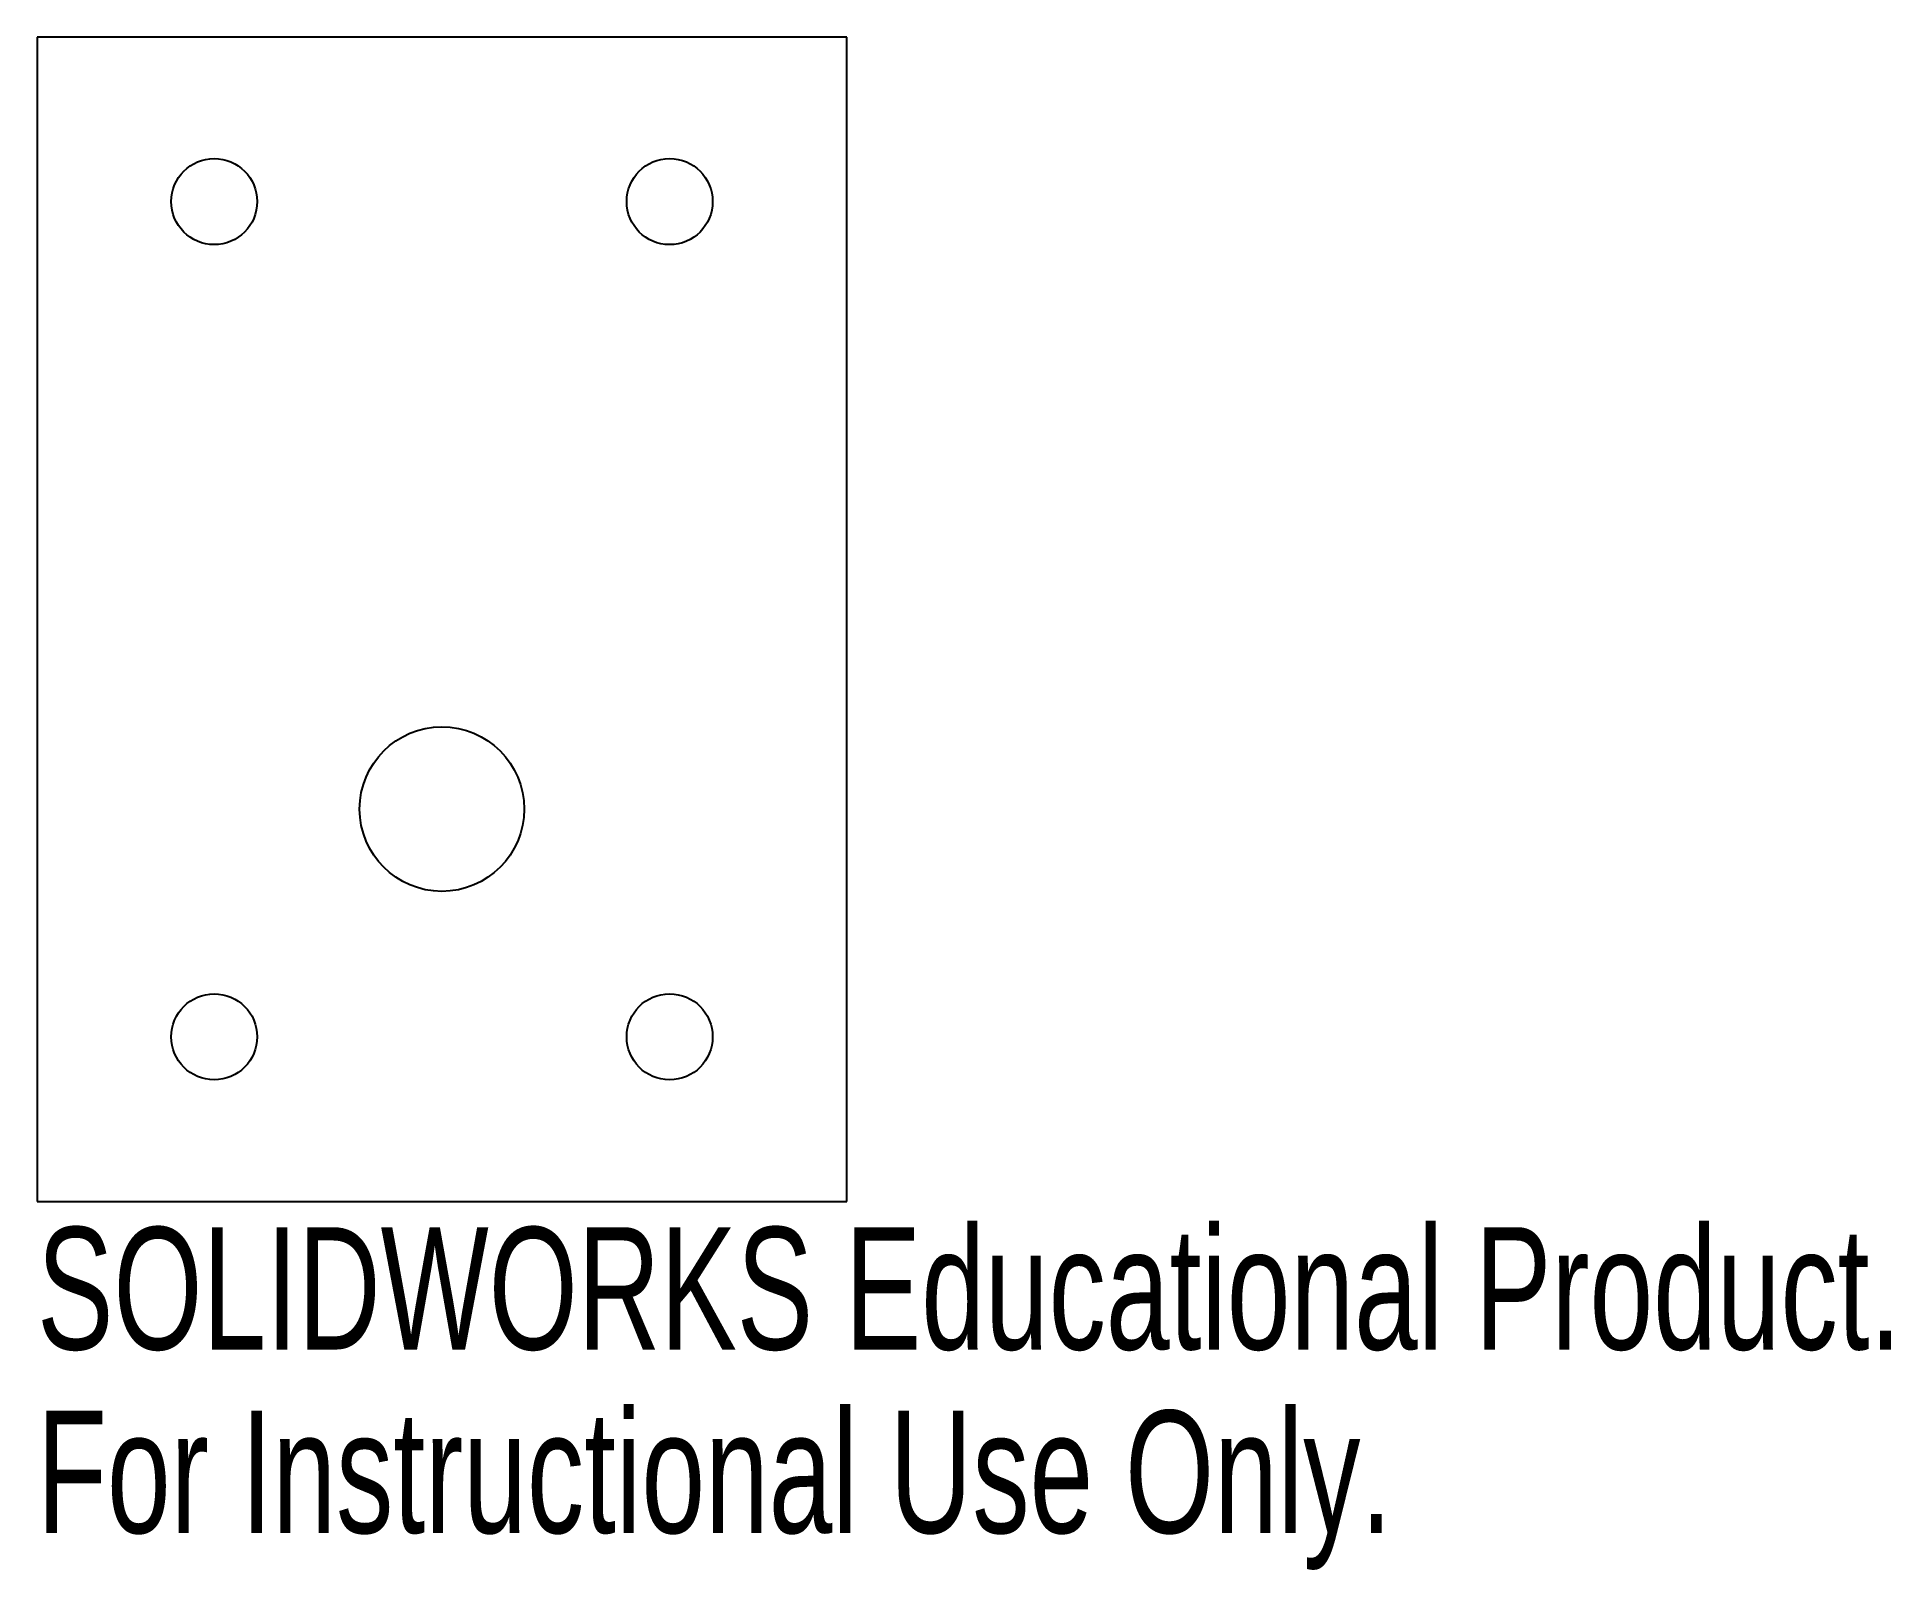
# Model space of a CAD drawing. Header units: inches. Extents: x 0 to 2.88, y -2.38 to 0.
import ezdxf

# ---------------------------------------------------------------- set-up
doc = ezdxf.new("R2010")
doc.units = ezdxf.units.IN
doc.header["$MEASUREMENT"] = 0
doc.styles.add('SLDTEXTSTYLE0', font='TXT', dxfattribs={"width": 0.7})

msp = doc.modelspace()

# ---------------------------------------------------------------- linework, layer by layer
at = {"color": 7, "linetype": 'Continuous', "lineweight": 25}
for p, q in [((0, 0), (0, -1.811)), ((1.2598, 0), (0, 0)), ((1.2598, -1.811), (1.2598, 0)), ((0, -1.811), (1.2598, -1.811))]:
    msp.add_line(p, q, dxfattribs=at)
for centre, radius in [((0.2756, -0.2559), 0.0669), ((0.9843, -0.2559), 0.0669), ((0.6299, -1.2008), 0.128), ((0.2756, -1.5551), 0.0669), ((0.9843, -1.5551), 0.0669)]:
    msp.add_circle(centre, radius, dxfattribs=at)

# ---------------------------------------------------------------- texts
at = {"color": 7, "linetype": 'Continuous', "char_height": 0.1903, "attachment_point": 1, "style": 'SLDTEXTSTYLE0'}
for s, insert in [('SOLIDWORKS Educational Product.', (0, -1.8512)), ('For Instructional Use Only.', (0, -2.1366))]:
    msp.add_mtext(s, dxfattribs=dict(at, insert=insert))

doc.saveas('drawing.dxf')
